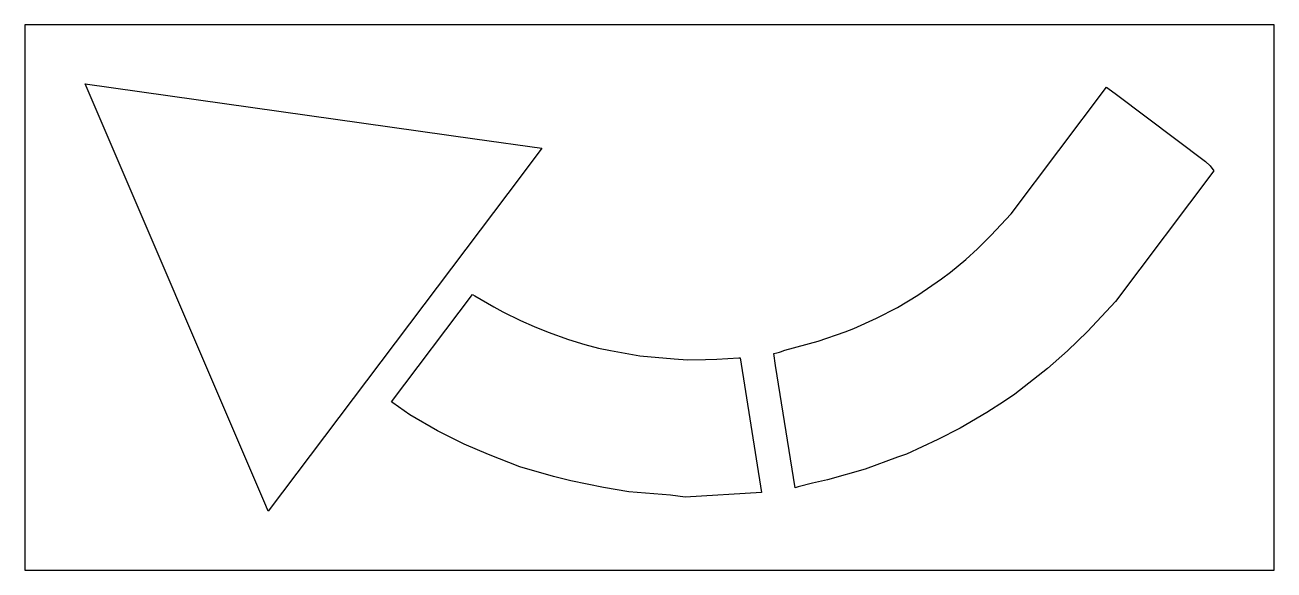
# Model space of a CAD drawing. Header units: inches. Extents: x 0 to 110, y 0 to 48.
import ezdxf

# ---------------------------------------------------------------- set-up
doc = ezdxf.new("R2010")
doc.units = ezdxf.units.IN
doc.header["$MEASUREMENT"] = 0
doc.layers.add('CUT', color=1, linetype='Continuous')

msp = doc.modelspace()

# ---------------------------------------------------------------- linework, layer by layer
at = {"layer": 'CUT'}
for points in [[(0, 0), (110, 0), (110, 48), (0, 48)], [(43.78, 34.84), (21.43, 5.19), (21.22, 5.67), (5.29, 42.81), (39.61, 37.98), (45.52, 37.15)], [(82.35, 12.5), (80.4, 11.49), (77.63, 10.21), (76.84, 9.93), (74, 8.88), (70.68, 7.93), (69.36, 7.64), (68.1, 7.32), (67.83, 7.25), (66.11, 18.01), (65.94, 19.08), (66.2, 19.14), (66.46, 19.19), (66.55, 19.21), (66.92, 19.37), (69.84, 20.14), (72.22, 20.97), (73, 21.28), (74.98, 22.17), (76.85, 23.13), (78.64, 24.21), (80.72, 25.64), (81.52, 26.24), (82.85, 27.35), (83.89, 28.29), (85.07, 29.45), (86.86, 31.38), (95.26, 42.53), (95.48, 42.36), (96, 41.97), (96.12, 41.89), (103.98, 35.97), (104.39, 35.61), (104.71, 35.16), (96.03, 23.64), (93.57, 21), (91.8, 19.29), (90.06, 17.76), (87.17, 15.5), (86.27, 14.87), (84.72, 13.88)], [(44.84, 21.44), (46.07, 20.94), (47.86, 20.29), (49.31, 19.85), (50.52, 19.54), (51.58, 19.32), (54.15, 18.86), (57.16, 18.59), (58.34, 18.52), (59.93, 18.54), (60.94, 18.57), (62.86, 18.7), (62.98, 18.68), (64.87, 6.83), (58.13, 6.42), (56.86, 6.6), (53.18, 6.9), (50.95, 7.28), (48.08, 7.84), (46.55, 8.23), (43.59, 9.1), (40.81, 10.16), (38.68, 11.09), (36.32, 12.27), (33.89, 13.66), (32.39, 14.71), (32.28, 14.81), (39.41, 24.27), (39.63, 24.15), (41.29, 23.17), (42.09, 22.73), (43.63, 21.98)]]:
    msp.add_lwpolyline(points, close=True, dxfattribs=at)

doc.saveas('drawing.dxf')
